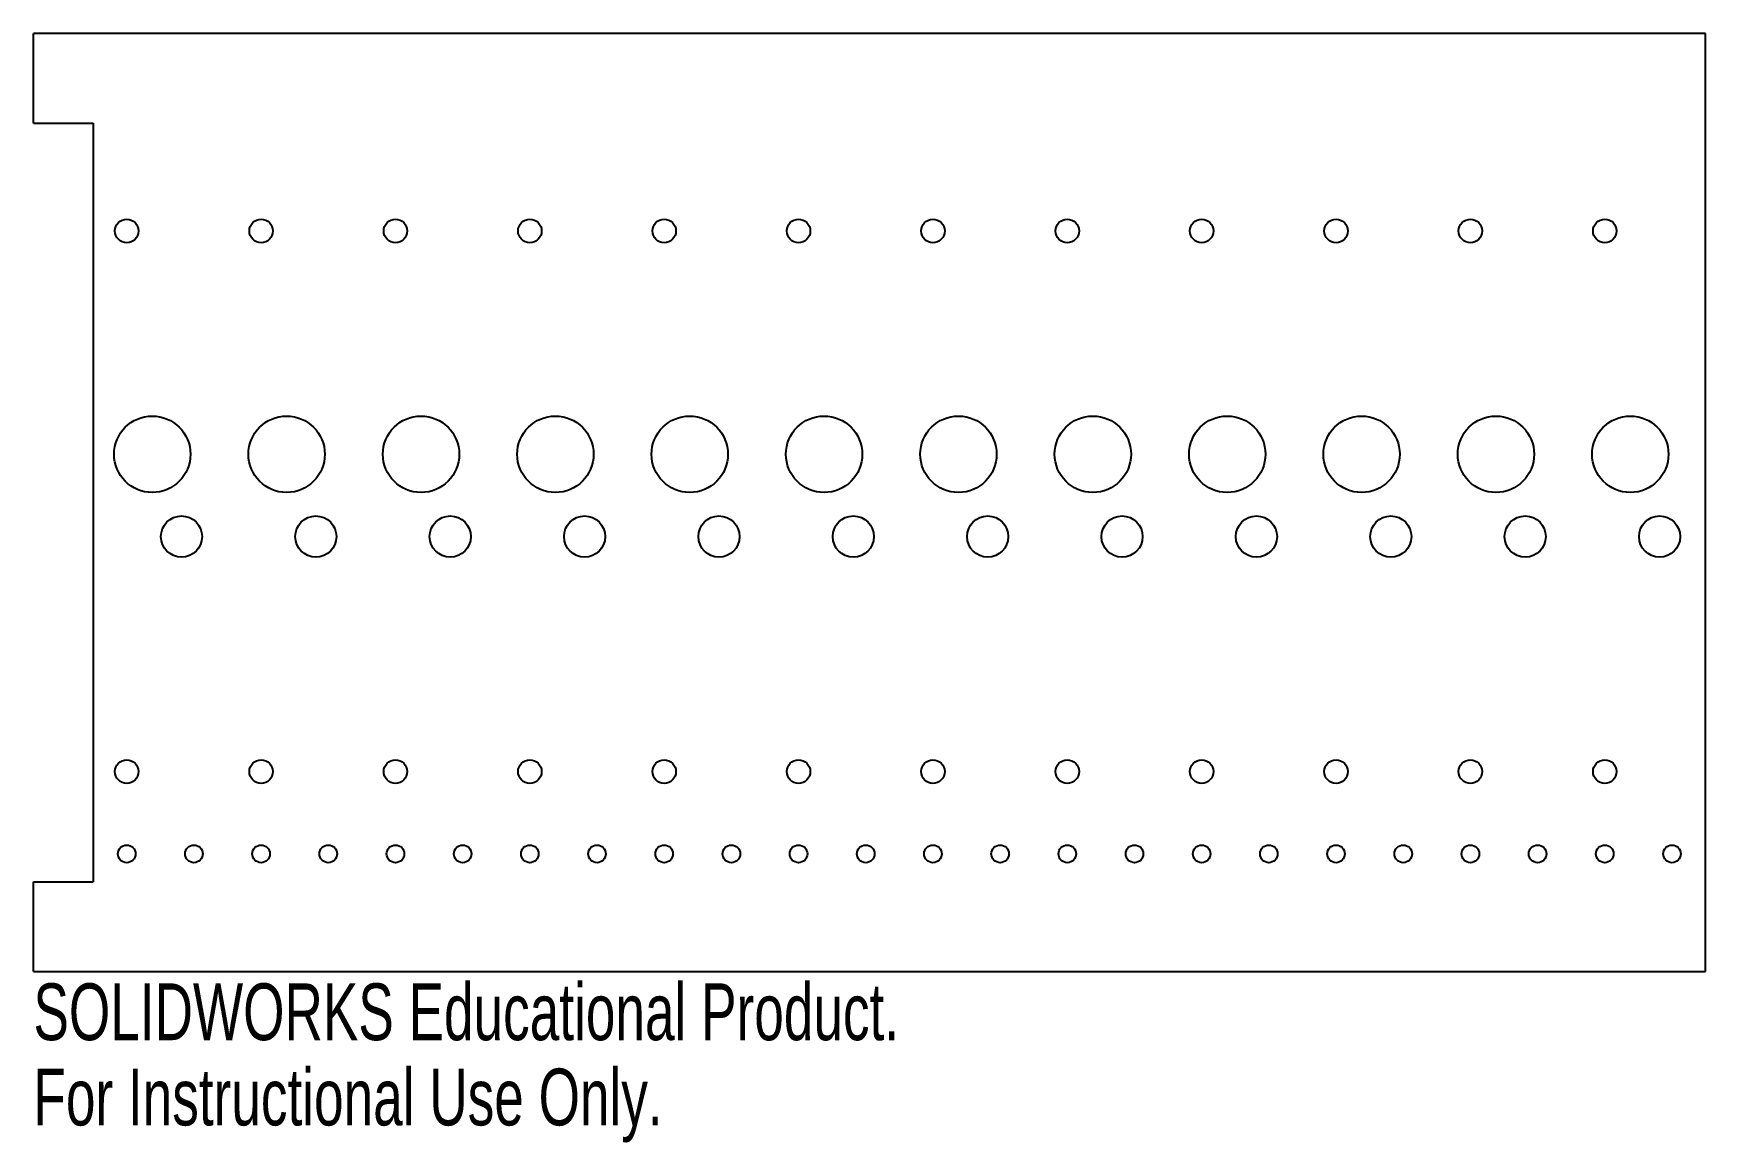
# Model space of a CAD drawing. Header units: inches. Extents: x -0.2 to 5.4, y -0.57 to 3.14.
import ezdxf

# ---------------------------------------------------------------- set-up
doc = ezdxf.new("R2010")
doc.units = ezdxf.units.IN
doc.header["$MEASUREMENT"] = 0
doc.styles.add('SLDTEXTSTYLE0', font='TXT', dxfattribs={"width": 0.7})

msp = doc.modelspace()

# ---------------------------------------------------------------- linework, layer by layer
at = {"color": 7, "linetype": 'Continuous', "lineweight": 25}
for p, q in [((5.4035, 3.1419), (-0.2, 3.1419)), ((-0.2, 2.8419), (-0.2, 3.1419)), ((5.4035, 0), (5.4035, 3.1419)), ((-0.2, 2.8419), (0, 2.8419)), ((0, 2.8419), (0, 0.3)), ((-0.2, 0.3), (0, 0.3)), ((-0.2, 0), (-0.2, 0.3)), ((-0.2, 0), (5.4035, 0))]:
    msp.add_line(p, q, dxfattribs=at)
for centre, radius in [((0.1126, 2.4803), 0.0394), ((0.5629, 2.4803), 0.0394), ((1.0132, 2.4803), 0.0394), ((1.4635, 2.4803), 0.0394), ((1.9138, 2.4803), 0.0394), ((2.364, 2.4803), 0.0394), ((2.8143, 2.4803), 0.0394), ((3.2646, 2.4803), 0.0394), ((3.7149, 2.4803), 0.0394), ((4.1652, 2.4803), 0.0394), ((4.6155, 2.4803), 0.0394), ((5.0658, 2.4803), 0.0394), ((0.1982, 1.7323), 0.128), ((0.6485, 1.7323), 0.128), ((1.0988, 1.7323), 0.128), ((1.5491, 1.7323), 0.128), ((1.9994, 1.7323), 0.128), ((2.4496, 1.7323), 0.128), ((2.8999, 1.7323), 0.128), ((3.3502, 1.7323), 0.128), ((3.8005, 1.7323), 0.128), ((4.2508, 1.7323), 0.128), ((4.7011, 1.7323), 0.128), ((5.1514, 1.7323), 0.128), ((0.2962, 1.4567), 0.0689), ((0.7464, 1.4567), 0.0689), ((1.1967, 1.4567), 0.0689), ((1.647, 1.4567), 0.0689), ((2.0973, 1.4567), 0.0689), ((2.5476, 1.4567), 0.0689), ((2.9979, 1.4567), 0.0689), ((3.4482, 1.4567), 0.0689), ((3.8985, 1.4567), 0.0689), ((4.3488, 1.4567), 0.0689), ((4.7991, 1.4567), 0.0689), ((5.2494, 1.4567), 0.0689), ((0.1126, 0.6693), 0.0394), ((0.5629, 0.6693), 0.0394), ((1.0132, 0.6693), 0.0394), ((1.4635, 0.6693), 0.0394), ((1.9138, 0.6693), 0.0394), ((2.364, 0.6693), 0.0394), ((2.8143, 0.6693), 0.0394), ((3.2646, 0.6693), 0.0394), ((3.7149, 0.6693), 0.0394), ((4.1652, 0.6693), 0.0394), ((4.6155, 0.6693), 0.0394), ((5.0658, 0.6693), 0.0394), ((0.1126, 0.3937), 0.0295), ((0.3377, 0.3937), 0.0295), ((0.5629, 0.3937), 0.0295), ((0.788, 0.3937), 0.0295), ((1.0132, 0.3937), 0.0295), ((1.2383, 0.3937), 0.0295), ((1.4635, 0.3937), 0.0295), ((1.6886, 0.3937), 0.0295), ((1.9137, 0.3937), 0.0295), ((2.1389, 0.3937), 0.0295), ((2.364, 0.3937), 0.0295), ((2.5892, 0.3937), 0.0295), ((2.8143, 0.3937), 0.0295), ((3.0395, 0.3937), 0.0295), ((3.2646, 0.3937), 0.0295), ((3.4898, 0.3937), 0.0295), ((3.7149, 0.3937), 0.0295), ((3.9401, 0.3937), 0.0295), ((4.1652, 0.3937), 0.0295), ((4.3904, 0.3937), 0.0295), ((4.6155, 0.3937), 0.0295), ((4.8407, 0.3937), 0.0295), ((5.0658, 0.3937), 0.0295), ((5.291, 0.3937), 0.0295)]:
    msp.add_circle(centre, radius, dxfattribs=at)

# ---------------------------------------------------------------- texts
at = {"color": 7, "linetype": 'Continuous', "char_height": 0.1903, "attachment_point": 1, "style": 'SLDTEXTSTYLE0'}
for s, insert in [('SOLIDWORKS Educational Product.', (-0.2, -0.0401)), ('For Instructional Use Only.', (-0.2, -0.3256))]:
    msp.add_mtext(s, dxfattribs=dict(at, insert=insert))

doc.saveas('drawing.dxf')
